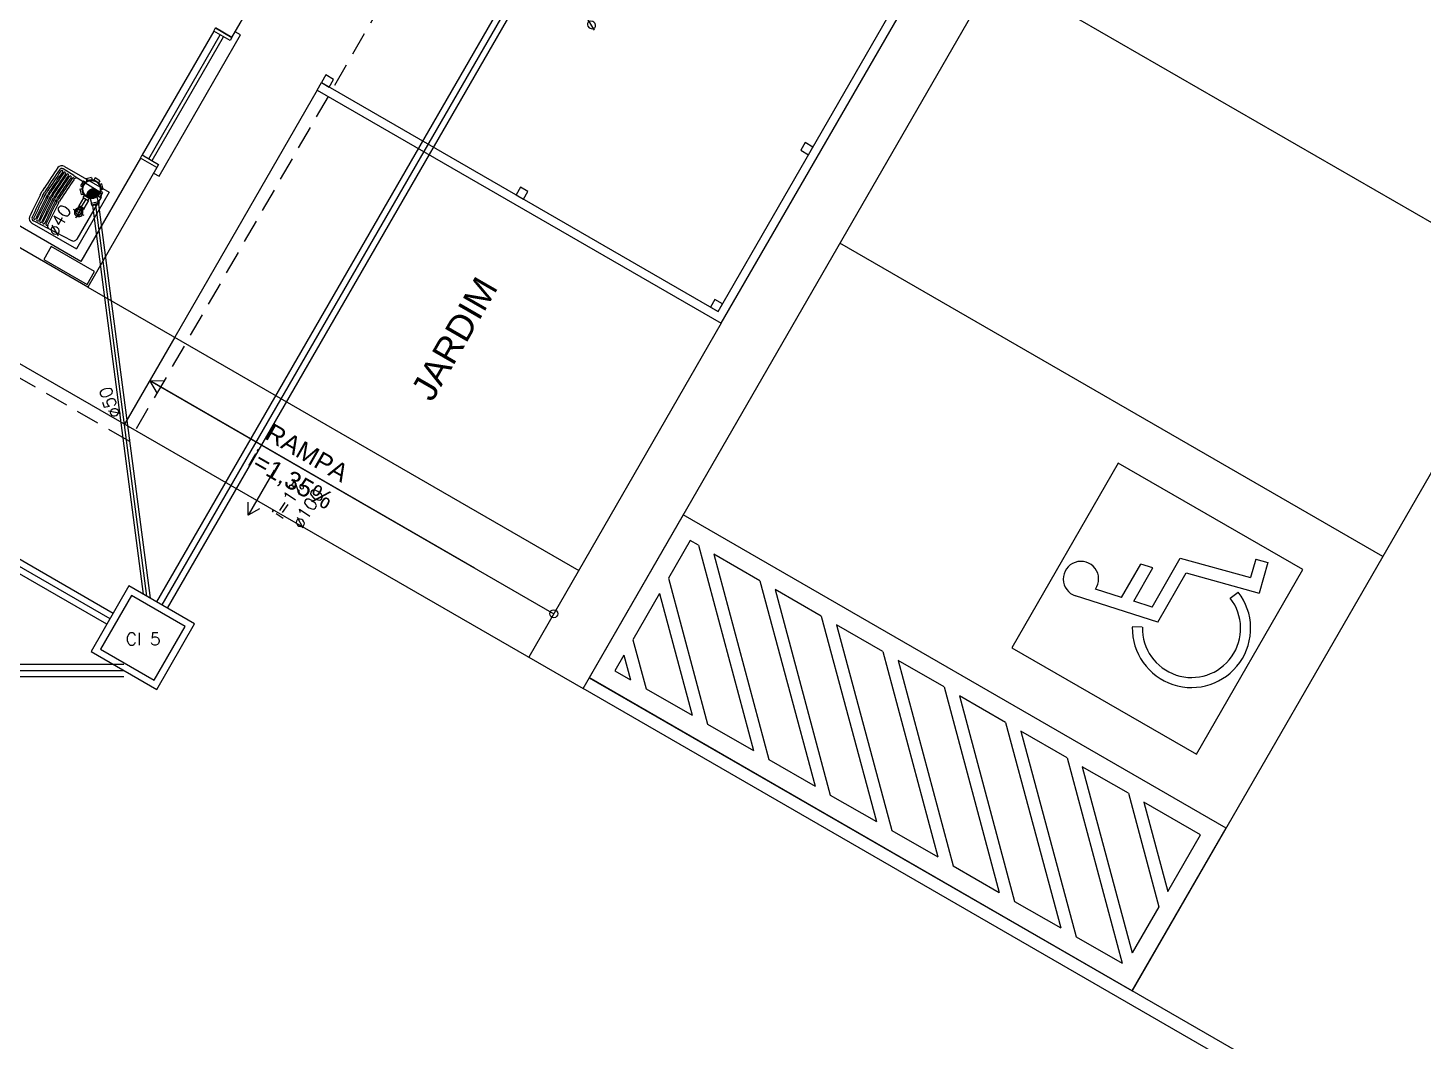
# Model space of a CAD drawing. Extents: x 384 to 538, y 71 to 145.
# Drawn here: x 475.09 to 486.22, y 86.44 to 94.53 of the extents above; entities that cross this region are included whole.
import ezdxf

# ---------------------------------------------------------------- set-up
doc = ezdxf.new("R2010")
doc.units = 0
doc.header["$LTSCALE"] = 0.005
doc.linetypes.add('TRACEJADO_G', pattern=[0.375, 0.25, -0.125])
doc.layers.get('0').update_dxf_attribs({"linetype": 'CONTINUOUS'})
for name, color, linetype in [('A-JANEL', 3, 'CONTINUOUS'), ('A-PAREDE', 5, 'CONTINUOUS'), ('A-PISOS-CTEL', 2, 'TRACEJADO_G'), ('A-PISOS-NIVEL', 1, 'CONTINUOUS'), ('A-TEXTO', 3, 'CONTINUOUS'), ('ARQ-BNC-VISTA', 1, 'CONTINUOUS'), ('ARQ-ESQ-VISTA1', 2, 'CONTINUOUS'), ('ARQ-PIS-VISTA', 8, 'CONTINUOUS'), ('ARQ-TXT-1_050', 2, 'CONTINUOUS'), ('ARQ-TXT-1_075', 2, 'CONTINUOUS'), ('EIXOS', 1, 'CONTINUOUS'), ('ESG-GERAL', 7, 'CONTINUOUS'), ('ESGOTO', 3, 'CONTINUOUS'), ('TUB-ESGOTO', 7, 'CONTINUOUS')]:
    doc.layers.add(name, color=color, linetype=linetype)
doc.styles.add('ESC-50-A20', font='arial.ttf', dxfattribs={"height": 0.1})
doc.styles.add('R80', font='SIMPLEX.SHX', dxfattribs={"height": 0.2})
doc.styles.get("Standard").update_dxf_attribs({"font": 'simplex.shx'})

# ---------------------------------------------------------------- blocks, each defined once
blk = doc.blocks.new('2756040S')
at = {"layer": 'ESGOTO'}
for p, q in [((9, 21), (18, 21)), ((18, 21), (19, 22)), ((18, 14), (18, 21)), ((19, 22), (40, 22)), ((19, 13), (19, 22)), ((40, -23), (40, 23)), ((40, 23), (47, 23)), ((47, -23), (47, 23)), ((9, -21), (18, -21)), ((18, -21), (18, -14)), ((19, -22), (18, -21)), ((19, -22), (19, -13)), ((19, -22), (40, -22)), ((40, -23), (47, -23))]:
    blk.add_line(p, q, dxfattribs=at)
for radius in [23, 21]:
    blk.add_circle((0, 0), radius, dxfattribs=at)
blk = doc.blocks.new('*X14')
at = {"color": 0, "linetype": 'Continuous'}
for p, q in [((125, 126), (194, 126)), ((125, 124), (194, 124)), ((125, 122), (194, 122)), ((125, 120), (194, 120)), ((125, 118), (194, 118)), ((125, 116), (194, 116)), ((125, 114), (194, 114)), ((126, 131), (193, 131)), ((126, 129), (193, 129)), ((126, 128), (194, 128)), ((126, 112), (194, 112)), ((127, 135), (192, 135)), ((127, 133), (193, 133)), ((128, 139), (191, 139)), ((128, 137), (192, 137)), ((129, 141), (191, 141)), ((130, 142), (190, 142)), ((131, 144), (190, 144)), ((132, 146), (189, 146)), ((133, 148), (188, 148)), ((134, 150), (187, 150)), ((136, 152), (186, 152)), ((137, 154), (185, 154)), ((139, 156), (184, 156)), ((141, 158), (183, 158)), ((142, 159), (182, 159)), ((145, 161), (180, 161)), ((147, 163), (179, 163)), ((150, 165), (177, 165)), ((153, 167), (176, 167)), ((157, 169), (174, 169)), ((162, 171), (172, 171)), ((126, 111), (193, 111)), ((126, 109), (193, 109)), ((127, 107), (193, 107)), ((127, 105), (192, 105)), ((128, 103), (192, 103)), ((128, 101), (191, 101)), ((129, 99), (191, 99)), ((130, 98), (190, 98)), ((131, 96), (190, 96)), ((132, 94), (189, 94)), ((133, 92), (188, 92)), ((134, 90), (187, 90)), ((136, 88), (186, 88)), ((137, 86), (185, 86)), ((139, 84), (184, 84)), ((141, 82), (183, 82)), ((142, 81), (182, 81)), ((145, 79), (180, 79)), ((147, 77), (179, 77)), ((150, 75), (177, 75)), ((153, 73), (176, 73)), ((157, 71), (174, 71)), ((162, 69), (172, 69))]:
    blk.add_line(p, q, dxfattribs=at)
blk = doc.blocks.new('27150012')
at = {"layer": 'ESGOTO'}
for p, q in [((-90, 22), (-90, -22)), ((-90, 22), (-72, 22)), ((-48, 80), (-80, 48)), ((-80, 48), (-66, 35)), ((-48, 80), (-35, 66)), ((22, 90), (-22, 90)), ((-22, 90), (-22, 72)), ((22, 90), (22, 72)), ((48, 80), (35, 66)), ((80, 48), (48, 80)), ((80, 48), (66, 35)), ((70, 27), (111, 27)), ((111, 32), (111, -32)), ((111, 32), (124, 32)), ((124, 32), (124, -32)), ((124, 27), (129, 27)), ((129, 27), (129, -28)), ((-90, -22), (-72, -22)), ((-80, -48), (-66, -35)), ((-80, -48), (-48, -80)), ((-48, -80), (-35, -66)), ((-22, -90), (-22, -72)), ((-22, -90), (22, -90)), ((22, -90), (22, -72)), ((48, -80), (35, -66)), ((48, -80), (80, -48)), ((80, -48), (66, -35)), ((70, -28), (111, -28)), ((111, -32), (124, -32)), ((124, -28), (129, -28))]:
    blk.add_line(p, q, dxfattribs=at)
for radius in [75, 69]:
    blk.add_circle((0, 0), radius, dxfattribs=at)
at = {"layer": 'ESGOTO', "linetype": 'Continuous'}
blk.add_arc((53, 0), 53, 98.8356, 261.1644, dxfattribs=at)
blk.add_blockref('*X14', (-125, -120), dxfattribs=at)
blk = doc.blocks.new('Paraplegico')
for p, q in [((134, 171.8), (119.2, 239.1)), ((136.5, 206.8), (131.9, 228.1)), ((136.5, 206.8), (167.2, 206.8)), ((169.4, 196.8), (167.2, 206.8)), ((138.7, 196.8), (169.4, 196.8)), ((142, 181.8), (138.7, 196.8)), ((124.1, 180.5), (120.3, 187.6)), ((142, 181.8), (186.9, 181.8)), ((186.9, 181.8), (201.5, 125.6)), ((134, 171.8), (179.2, 171.8)), ((179.2, 171.8), (194.3, 113.5)), ((179.3, 131.3), (186.7, 128.3)), ((216.3, 129.2), (201.5, 125.6)), ((216.3, 129.2), (218.8, 119.6)), ((218.8, 119.6), (194.3, 113.5))]:
    blk.add_line(p, q)
for centre, radius, start, end in [((133, 242.1), 14.1, 265.5481, 192.3635), ((143, 146.1), 47.2, 118.7728, 337.7713), ((143, 146.1), 39.2, 118.7728, 337.7713)]:
    blk.add_arc(centre, radius, start, end)

msp = doc.modelspace()

# ---------------------------------------------------------------- linework, layer by layer
at = {"color": 251}
for p, q in [((480.6, 92.264), (482.076, 94.824)), ((480.625, 92.169), (482.137, 94.789)), ((477.401, 94.028), (477.436, 94.089)), ((477.436, 94.089), (480.6, 92.264)), ((477.401, 94.028), (480.625, 92.169))]:
    msp.add_line(p, q, dxfattribs=at)
at = {"layer": 'A-JANEL', "color": 251}
msp.add_line((476.121, 93.411), (475.991, 93.486), dxfattribs=at)
at = {"layer": 'A-PAREDE', "color": 251}
for p, q in [((475.572, 92.458), (471.457, 94.831)), ((475.517, 92.663), (473.784, 93.662)), ((475.991, 93.486), (475.517, 92.663)), ((476.121, 93.411), (475.572, 92.458)), ((476.121, 93.411), (475.991, 93.486))]:
    msp.add_line(p, q, dxfattribs=at)
at = {"layer": 'A-PAREDE', "color": 2, "extrusion": (0, 0, -1)}
msp.add_line((477.058, 90.998), (476.85, 90.638), dxfattribs=at)
at = {"layer": 'A-PAREDE', "color": 251}
msp.add_lwpolyline([(475.626, 92.582), (475.28, 92.782), (475.22, 92.678), (475.566, 92.478)], close=True, dxfattribs=at)
at = {"layer": 'A-PAREDE', "color": 2}
msp.add_lwpolyline([(476.94, 90.689), (476.85, 90.638), (476.85, 90.741)], dxfattribs=at)
at = {"layer": 'A-PISOS-CTEL', "color": 251, "linetype": 'TRACEJADO_G', "ltscale": 150}
msp.add_lwpolyline([(468.885, 95.276), (477.654, 110.478), (484.671, 106.431), (475.902, 91.229)], close=True, dxfattribs=at)
at = {"layer": 'A-PISOS-NIVEL', "color": 251}
for p, q in [((479.522, 89.256), (485.268, 99.217)), ((489.599, 96.719), (483.903, 86.844)), ((487.151, 92.474), (482.82, 94.973)), ((471.057, 94.138), (479.522, 89.256)), ((477.401, 94.028), (476.265, 92.058)), ((485.902, 90.309), (481.571, 92.807)), ((475.572, 92.458), (479.489, 90.198)), ((480.625, 92.169), (479.089, 89.505)), ((476.265, 92.058), (475.865, 91.365)), ((476.065, 91.712), (479.289, 89.852)), ((487.968, 84.5), (479.572, 89.343)), ((487.918, 84.413), (479.522, 89.256))]:
    msp.add_line(p, q, dxfattribs=at)
at = {"layer": 'A-PISOS-NIVEL', "color": 1}
msp.add_line((475.749, 89.812), (471.832, 92.073), dxfattribs=at)
at = {"layer": 'A-PISOS-NIVEL', "color": 251}
for points in [[(477.471, 94.15), (477.436, 94.089), (477.497, 94.054), (477.532, 94.115), (477.471, 94.15)], [(481.295, 93.61), (481.26, 93.549), (481.32, 93.514), (481.355, 93.575), (481.295, 93.61)], [(479.023, 93.255), (478.988, 93.194), (479.048, 93.159), (479.083, 93.22), (479.023, 93.255)], [(480.574, 92.36), (480.539, 92.299), (480.6, 92.264), (480.635, 92.325), (480.574, 92.36)]]:
    msp.add_lwpolyline(points, dxfattribs=at)
at = {"layer": 'ARQ-BNC-VISTA', "color": 251}
for p, q in [((475.459, 93.348), (475.376, 93.4)), ((475.385, 93.42), (475.742, 93.214)), ((475.459, 93.348), (475.496, 93.324)), ((475.46, 93.315), (475.463, 93.319)), ((475.667, 93.215), (475.493, 93.325)), ((475.192, 93.193), (475.208, 93.222)), ((475.225, 93.251), (475.208, 93.222)), ((475.21, 93.185), (475.226, 93.212)), ((475.224, 93.179), (475.239, 93.204)), ((475.241, 93.239), (475.226, 93.212)), ((475.253, 93.23), (475.239, 93.204)), ((475.239, 93.172), (475.253, 93.196)), ((475.249, 93.168), (475.262, 93.191)), ((475.267, 93.22), (475.253, 93.196)), ((475.275, 93.214), (475.262, 93.191)), ((475.264, 93.161), (475.276, 93.183)), ((475.273, 93.157), (475.285, 93.178)), ((475.289, 93.204), (475.276, 93.183)), ((475.297, 93.198), (475.285, 93.178)), ((475.288, 93.151), (475.299, 93.169)), ((475.297, 93.147), (475.308, 93.164)), ((475.31, 93.188), (475.299, 93.169)), ((475.318, 93.182), (475.308, 93.164)), ((475.331, 93.173), (475.322, 93.156)), ((475.34, 93.166), (475.332, 93.151)), ((475.742, 93.214), (475.482, 92.764)), ((475.677, 93.175), (475.484, 92.84)), ((475.312, 93.14), (475.322, 93.156)), ((475.323, 93.135), (475.332, 93.151)), ((475.338, 93.129), (475.346, 93.142)), ((475.354, 93.156), (475.346, 93.142)), ((475.542, 93.029), (475.457, 93.078)), ((475.475, 93.011), (475.499, 93.054)), ((475.524, 93.096), (475.499, 93.054)), ((475.126, 92.969), (475.482, 92.764)), ((475.225, 92.942), (475.138, 92.987)), ((475.225, 92.942), (475.264, 92.922)), ((475.254, 92.957), (475.251, 92.952)), ((475.444, 92.828), (475.261, 92.923))]:
    msp.add_line(p, q, dxfattribs=at)
for centre, radius, start, end in [((480.49, 89.841), 6.272, 145.3086, 147.0756), ((480.49, 89.841), 6.252, 145.3733, 147.0864), ((480.49, 89.841), 6.237, 145.3733, 147.0945), ((475.364, 93.382), 0.043, 59.4761, 137.4312), ((475.364, 93.381), 0.0225, 57.5313, 145.3733), ((475.365, 93.381), 0.00825, 322.2965, 148.4501), ((480.49, 89.841), 6.221, 145.3733, 147.1035), ((480.49, 89.841), 6.21, 145.3733, 147.1092), ((480.49, 89.841), 6.194, 145.3733, 147.1184), ((480.49, 89.841), 6.184, 145.3733, 147.1239), ((480.49, 89.841), 6.167, 145.3733, 147.1331), ((480.49, 89.841), 6.157, 145.3733, 147.1387), ((480.49, 89.841), 6.141, 145.3733, 147.1479), ((480.49, 89.841), 6.129, 145.3733, 147.1543), ((480.49, 89.841), 6.113, 145.3733, 147.1637), ((475.387, 93.367), 0.00847, 316.4696, 154.277), ((475.41, 93.352), 0.00855, 309.8437, 160.9029), ((475.432, 93.337), 0.00857, 309.4878, 161.2588), ((475.454, 93.321), 0.00851, 337.8973, 159.6621), ((475.481, 93.306), 0.0225, 57.5313, 145.0181), ((480.779, 90.342), 6.272, 152.97, 154.737), ((480.779, 90.342), 6.252, 152.9592, 154.6723), ((480.779, 90.342), 6.237, 152.9511, 154.6723), ((480.779, 90.342), 6.221, 152.9421, 154.6723), ((480.779, 90.342), 6.21, 152.9364, 154.6723), ((480.779, 90.342), 6.194, 152.9272, 154.6723), ((480.779, 90.342), 6.184, 152.9216, 154.6723), ((475.651, 93.19), 0.03, 330.0228, 57.5313), ((480.779, 90.342), 6.167, 152.9125, 154.6723), ((480.779, 90.342), 6.157, 152.9069, 154.6723), ((480.779, 90.342), 6.141, 152.8977, 154.6723), ((480.779, 90.342), 6.129, 152.8913, 154.6723), ((480.779, 90.342), 6.113, 152.8819, 154.6723), ((475.499, 93.054), 0.0341, 150.0228, 330.0228), ((475.499, 93.054), 0.0341, 150.0228, 330.0228), ((475.499, 93.054), 0.0341, 330.0228, 150.0228), ((475.499, 93.054), 0.0341, 330.0228, 150.0228), ((475.499, 93.054), 0.0219, 150.0228, 330.0228), ((475.499, 93.054), 0.0219, 150.0228, 330.0228), ((475.499, 93.054), 0.0219, 150.0228, 330.0228), ((475.499, 93.054), 0.0219, 150.0228, 330.0228), ((475.499, 93.054), 0.0219, 330.0228, 150.0228), ((475.499, 93.054), 0.0219, 330.0228, 150.0228), ((475.499, 93.054), 0.0219, 330.0228, 150.0228), ((475.499, 93.054), 0.0219, 330.0228, 150.0228), ((475.147, 93.006), 0.043, 162.6144, 240.5695), ((475.148, 93.007), 0.0225, 154.6723, 242.5143), ((475.148, 93.007), 0.00825, 151.5955, 337.7491), ((475.172, 92.994), 0.00847, 145.7686, 343.576), ((475.196, 92.982), 0.00855, 139.1427, 350.2019), ((475.22, 92.971), 0.00857, 138.7868, 350.5578), ((475.245, 92.959), 0.00851, 140.3834, 322.1483), ((475.272, 92.943), 0.0225, 155.0275, 242.5143), ((475.458, 92.855), 0.03, 242.5143, 330.0228)]:
    msp.add_arc(centre, radius, start, end, dxfattribs=at)
at = {"layer": 'ARQ-ESQ-VISTA1', "color": 251}
for p, q in [((476.721, 94.45), (476.871, 94.71)), ((476.576, 94.499), (476.006, 93.512)), ((476.721, 94.45), (476.591, 94.525)), ((476.058, 93.482), (476.628, 94.469)), ((476.084, 93.467), (476.654, 94.454))]:
    msp.add_line(p, q, dxfattribs=at)
msp.add_lwpolyline([(476.096, 93.367), (476.14, 93.342), (476.789, 94.469), (476.746, 94.494)], dxfattribs=at)
for points in [[(476.721, 94.45), (476.706, 94.424), (476.576, 94.499), (476.591, 94.525)], [(476.136, 93.437), (476.121, 93.411), (475.991, 93.486), (476.006, 93.512)]]:
    msp.add_lwpolyline(points, close=True, dxfattribs=at)
at = {"layer": 'ARQ-PIS-VISTA', "color": 251}
for p, q in [((484.653, 88.143), (480.322, 90.642)), ((480.377, 90.437), (480.203, 90.135)), ((480.443, 90.399), (480.377, 90.437)), ((480.443, 90.399), (480.882, 88.76)), ((480.933, 90.116), (480.565, 90.328)), ((480.565, 90.328), (481.005, 88.689)), ((480.203, 90.135), (480.515, 88.972)), ((480.933, 90.116), (481.373, 88.477)), ((481.423, 89.833), (481.055, 90.045)), ((481.055, 90.045), (481.495, 88.406)), ((480.132, 90.013), (479.92, 89.645)), ((480.132, 90.013), (480.392, 89.042)), ((481.423, 89.833), (481.863, 88.194)), ((481.913, 89.551), (481.545, 89.763)), ((481.545, 89.763), (481.985, 88.124)), ((479.92, 89.645), (480.025, 89.254)), ((479.849, 89.523), (479.777, 89.397)), ((479.849, 89.523), (479.902, 89.325)), ((481.913, 89.551), (482.353, 87.912)), ((479.777, 89.397), (479.902, 89.325)), ((482.403, 89.268), (482.035, 89.48)), ((482.035, 89.48), (482.475, 87.841)), ((482.403, 89.268), (482.843, 87.629)), ((480.025, 89.254), (480.392, 89.042)), ((482.893, 88.985), (482.525, 89.197)), ((482.525, 89.197), (482.965, 87.558)), ((480.515, 88.972), (480.882, 88.76)), ((482.893, 88.985), (483.333, 87.346)), ((483.383, 88.703), (483.015, 88.915)), ((483.015, 88.915), (483.455, 87.276)), ((481.005, 88.689), (481.373, 88.477)), ((483.383, 88.703), (483.823, 87.064)), ((483.873, 88.42), (483.505, 88.632)), ((483.505, 88.632), (483.904, 87.146)), ((481.495, 88.406), (481.863, 88.194)), ((483.873, 88.42), (484.116, 87.513)), ((484.448, 88.088), (483.995, 88.349)), ((483.995, 88.349), (484.187, 87.636)), ((481.985, 88.124), (482.353, 87.912)), ((484.187, 87.636), (484.448, 88.088)), ((482.475, 87.841), (482.843, 87.629)), ((482.965, 87.558), (483.333, 87.346)), ((484.116, 87.513), (483.904, 87.146)), ((483.455, 87.276), (483.823, 87.064))]:
    msp.add_line(p, q, dxfattribs=at)
for points in [[(478.657, 90.216), (476.065, 91.712), (476.184, 91.711)], [(478.657, 90.216), (476.065, 91.712), (476.125, 91.609)]]:
    msp.add_lwpolyline(points, dxfattribs=at)
for points in [[(484.415, 88.732), (485.264, 90.205), (483.792, 91.054), (482.942, 89.581)], [(480.322, 90.642), (479.572, 89.342), (483.903, 86.844), (484.653, 88.143)]]:
    msp.add_lwpolyline(points, close=True, dxfattribs=at)
msp.add_circle((479.289, 89.852), 0.0321, dxfattribs=at)
at = {"layer": 'EIXOS'}
for p, q in [((480.581, 97.575), (476.162, 89.922)), ((475.557, 93.16), (475.52, 93.097)), ((475.632, 93.113), (476.04, 89.993)), ((475.86, 89.398), (466.735, 89.398))]:
    msp.add_line(p, q, dxfattribs=at)
at = {"layer": 'ESG-GERAL', "color": 5, "linetype": 'Continuous', "extrusion": (0, 0, -1)}
msp.add_lwpolyline([(-476.424, 89.771), (-475.9, 90.074), (-475.598, 89.55), (-476.122, 89.247)], close=True, dxfattribs=at)
at = {"layer": 'ESG-GERAL', "color": 1, "linetype": 'Continuous', "extrusion": (0, 0, -1)}
msp.add_lwpolyline([(-475.92, 89.999), (-475.673, 89.57), (-476.102, 89.322), (-476.349, 89.751)], close=True, dxfattribs=at)
at = {"layer": 'TUB-ESGOTO'}
for p, q in [((480.537, 97.6), (476.119, 89.947)), ((480.624, 97.55), (476.205, 89.897)), ((475.503, 93.106), (475.54, 93.17)), ((475.576, 93.149), (475.539, 93.086)), ((475.608, 93.11), (476.013, 90.009)), ((475.657, 93.117), (476.068, 89.977))]:
    msp.add_line(p, q, dxfattribs=at)
at = {"layer": 'TUB-ESGOTO', "linetype": 'Continuous'}
for p, q in [((475.774, 89.855), (471.857, 92.117)), ((475.724, 89.768), (471.807, 92.03)), ((475.86, 89.448), (466.735, 89.448)), ((475.86, 89.348), (466.735, 89.348))]:
    msp.add_line(p, q, dxfattribs=at)

# ---------------------------------------------------------------- block references
at = {"layer": 'ARQ-PIS-VISTA', "color": 251, "xscale": 0.01, "yscale": 0.01, "zscale": 0.01, "rotation": 60.02279565092205}
msp.add_blockref('Paraplegico', (484.927, 87.767), dxfattribs=at)
at = {"layer": 'ESGOTO', "linetype": 'Continuous'}
for name, p, xscale, yscale, zscale, rotation in [('27150012', (475.602, 93.239), 0.0009999999999999996, 0.0009999999999999996, 0.0009999999999999996, 283.8216188834222), ('2756040S', (475.499, 93.055), 0.0009999999999999998, 0.0009999999999999998, 0.0009999999999999998, 59.92395399131604)]:
    msp.add_blockref(name, p, dxfattribs=dict(at, xscale=xscale, yscale=yscale, zscale=zscale, rotation=rotation))

# ---------------------------------------------------------------- texts
at = {"layer": 'A-TEXTO', "color": 1}
for s, rotation, p in [('ø100', 59.9106, (479.598, 94.497)), ('ø40', 60.0108, (475.32, 92.858)), ('ø50', 107.0301, (475.828, 91.43)), ('i=1%', 56.0841, (477.121, 90.601)), ('ø100', 56.0841, (477.272, 90.525))]:
    msp.add_text(s, height=0.1, rotation=rotation, dxfattribs=at).set_placement(p)
at = {"layer": 'A-TEXTO', "style": 'R80'}
msp.add_text('CI 5', height=0.1, rotation=360, dxfattribs=at).set_placement((475.874, 89.601))
at = {"layer": 'ARQ-TXT-1_050', "color": 251, "char_height": 0.2048, "attachment_point": 1, "style": 'ESC-50-A20'}
for s, insert, rotation in [('\\pi1.1607;ÁREA DE SERVIÇO    ', (474.044, 93.35), 60.0283), ('\\pxi9.5122;JARDIM       ', (477.167, 89.949), 60.0228)]:
    msp.add_mtext_dynamic_manual_height_columns(s, width=4.46064, gutter_width=1, heights=[0], dxfattribs=dict(at, insert=insert, rotation=rotation))
at = {"layer": 'ARQ-TXT-1_075', "color": 251, "char_height": 0.144, "attachment_point": 1, "rotation": 330.114, "style": 'ESC-50-A20'}
for s, insert in [('\\pxqc;RAMPA', (475.995, 91.982)), ('i=1,35%', (476.911, 91.168))]:
    msp.add_mtext_dynamic_manual_height_columns(s, width=3.14305, gutter_width=0.5, heights=[0], dxfattribs=dict(at, insert=insert))

doc.saveas('drawing.dxf')
